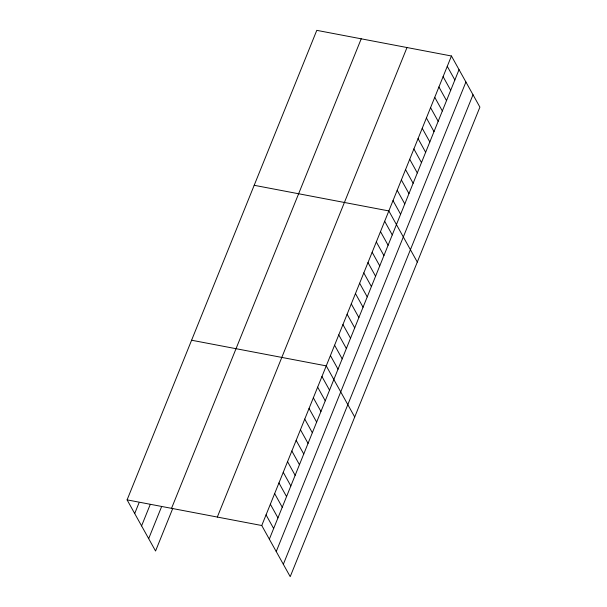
<?xml version="1.0" encoding="UTF-8"?>
<svg xmlns="http://www.w3.org/2000/svg" width="607" height="607" viewBox="0 0 607 607"><rect width="100%" height="100%" fill="white"/><g stroke="black" fill="none" stroke-linecap="round" stroke-linejoin="round"><path stroke-width="0.91" d="M127.098 499.872L316.786 30.35L451.441 55.996L479.902 107.128L290.214 576.65L261.754 525.518L127.098 499.872L155.559 551.004L172.76 508.438M134.701 513.522L138.995 502.877M141.583 525.89L150.179 504.607M148.677 538.637L161.576 506.708M171.538 508.332L361.218 38.81M217.321 517.05L407.001 47.528M261.754 525.518L451.441 55.996M269.349 539.168L459.036 69.646M276.238 551.535L465.918 82.013M283.332 564.282L473.012 94.76M254.189 185.294L388.844 210.933L417.305 262.072M191.592 340.231L326.247 365.877L354.708 417.017M447.268 66.322L454.863 79.972M443.095 76.649L450.69 90.299M438.922 86.983L446.517 100.633M434.749 97.31L442.344 110.96M430.575 107.644L438.171 121.294M426.402 117.97L433.997 131.62M422.229 128.297L429.824 141.947M418.056 138.631L425.651 152.281M413.883 148.958L421.478 162.608M409.71 159.284L417.305 172.934M405.537 169.619L413.132 183.268M401.364 179.945L408.959 193.595M397.19 190.279L404.786 203.929M393.017 200.606L400.612 214.256M384.671 221.267L392.266 234.917M380.498 231.593L388.093 245.243M376.325 241.927L383.92 255.57M372.152 252.254L379.747 265.904M367.979 262.581L375.574 276.231M363.805 272.915L371.401 286.565M359.632 283.241L367.227 296.891M355.459 293.568L363.054 307.218M351.286 303.902L358.881 317.552M347.113 314.229L354.708 327.879M342.94 324.563L350.535 338.213M338.767 334.889L346.362 348.539M334.594 345.216L342.189 358.866M330.42 355.55L338.016 369.2M321.945 376.522L329.54 390.172M317.651 387.16L325.246 400.81M313.349 397.805L320.944 411.455M309.046 408.45L316.649 422.1M304.752 419.088L312.347 432.738M300.45 429.733L308.045 443.383M296.148 440.379L303.75 454.021M291.853 451.016L299.448 464.666M287.551 461.661L295.146 475.311M283.249 472.299L290.852 485.949M278.954 482.944L286.55 496.594M274.652 493.59L282.247 507.24M270.35 504.227L277.953 517.877M266.056 514.873L273.651 528.522"/></g></svg>
